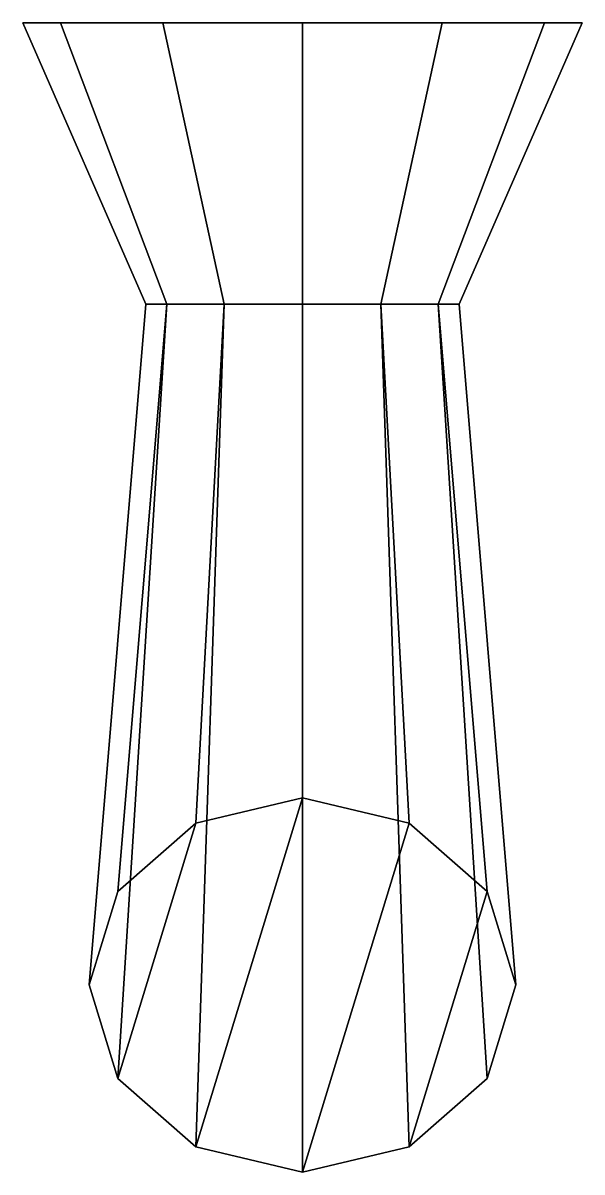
# Model space of a CAD drawing. Extents: x -7.5 to 7.3, y -30.5 to 0.
import ezdxf

# ---------------------------------------------------------------- set-up
doc = ezdxf.new("R2010")
doc.units = 0
doc.layers.add('METAL', color=190, linetype='CONTINUOUS')

msp = doc.modelspace()

# ---------------------------------------------------------------- meshes
at = {"layer": 'METAL'}
mesh = msp.add_polyface(dxfattribs=at)
corners = [(-0.083, -20.565, -5.201), (2.746, -21.23, -4.452), (-2.911, -21.23, -4.452), (-6.506, 0, -3.792), (1.995, -7.457, -3.684), (4.816, -23.046, -2.408), (-4.982, -23.046, -2.408), (3.517, -7.457, -2.163), (7.333, 0, -0.084), (4.074, -7.457, -0.084), (-7.5, 0, -0.084), (5.574, -25.527, 0.386), (-5.74, -25.527, 0.386), (4.816, -28.009, 3.179), (-6.506, 0, 3.625), (2.746, -29.825, 5.223), (-0.083, -30.49, 5.972), (3.625, 0, 6.339), (-3.792, 0, 6.339), (-0.084, 0, 7.333), (-0.084, 0, 7.333), (-3.792, 0, 6.339), (3.625, 0, 6.339), (-0.083, -30.49, 5.972), (-2.911, -29.825, 5.223), (-2.911, -29.825, 5.223), (2.746, -29.825, 5.223), (-0.084, -7.457, 4.074), (-6.506, 0, 3.625), (6.339, 0, 3.625), (6.339, 0, 3.625), (-2.163, -7.457, 3.517), (1.995, -7.457, 3.517), (-4.982, -28.009, 3.179), (-4.982, -28.009, 3.179), (4.816, -28.009, 3.179), (-3.684, -7.457, 1.995), (3.517, -7.457, 1.995), (-5.74, -25.527, 0.386), (5.574, -25.527, 0.386), (-7.5, 0, -0.084), (-4.242, -7.457, -0.084), (7.333, 0, -0.084), (-3.684, -7.457, -2.163), (-4.982, -23.046, -2.408), (4.816, -23.046, -2.408), (-2.163, -7.457, -3.684), (-6.506, 0, -3.792), (6.339, 0, -3.792), (6.339, 0, -3.792), (-0.084, -7.457, -4.242), (-2.911, -21.23, -4.452), (2.746, -21.23, -4.452), (-0.083, -20.565, -5.201), (-3.792, 0, -6.506), (-3.792, 0, -6.506), (3.625, 0, -6.506), (3.625, 0, -6.506), (-0.084, 0, -7.5), (-0.084, 0, -7.5)]
mesh.append_faces([[corners[k] for k in face] for face in [(56, 4, 50, 58), (48, 7, 4, 56), (42, 9, 7, 48), (29, 37, 9, 42), (22, 32, 37, 29), (19, 27, 32, 22), (21, 31, 27, 19), (28, 36, 31, 21), (40, 41, 36, 28), (47, 43, 41, 40), (54, 46, 43, 47), (58, 50, 46, 54), (3, 10, 14, 59), (14, 18, 20, 30), (20, 17, 30, 30), (30, 8, 49, 59), (49, 57, 59, 59), (14, 30, 59, 59), (55, 3, 59, 59), (52, 53, 50, 4), (45, 52, 4, 7), (39, 45, 7, 9), (35, 39, 9, 37), (26, 35, 37, 32), (23, 26, 32, 27), (24, 23, 27, 31), (33, 24, 31, 36), (38, 33, 36, 41), (44, 38, 41, 43), (51, 44, 43, 46), (53, 51, 46, 50), (12, 6, 2, 34), (34, 2, 0, 25), (25, 0, 1, 16), (16, 1, 5, 15), (5, 11, 13, 15)]])

doc.saveas('drawing.dxf')
